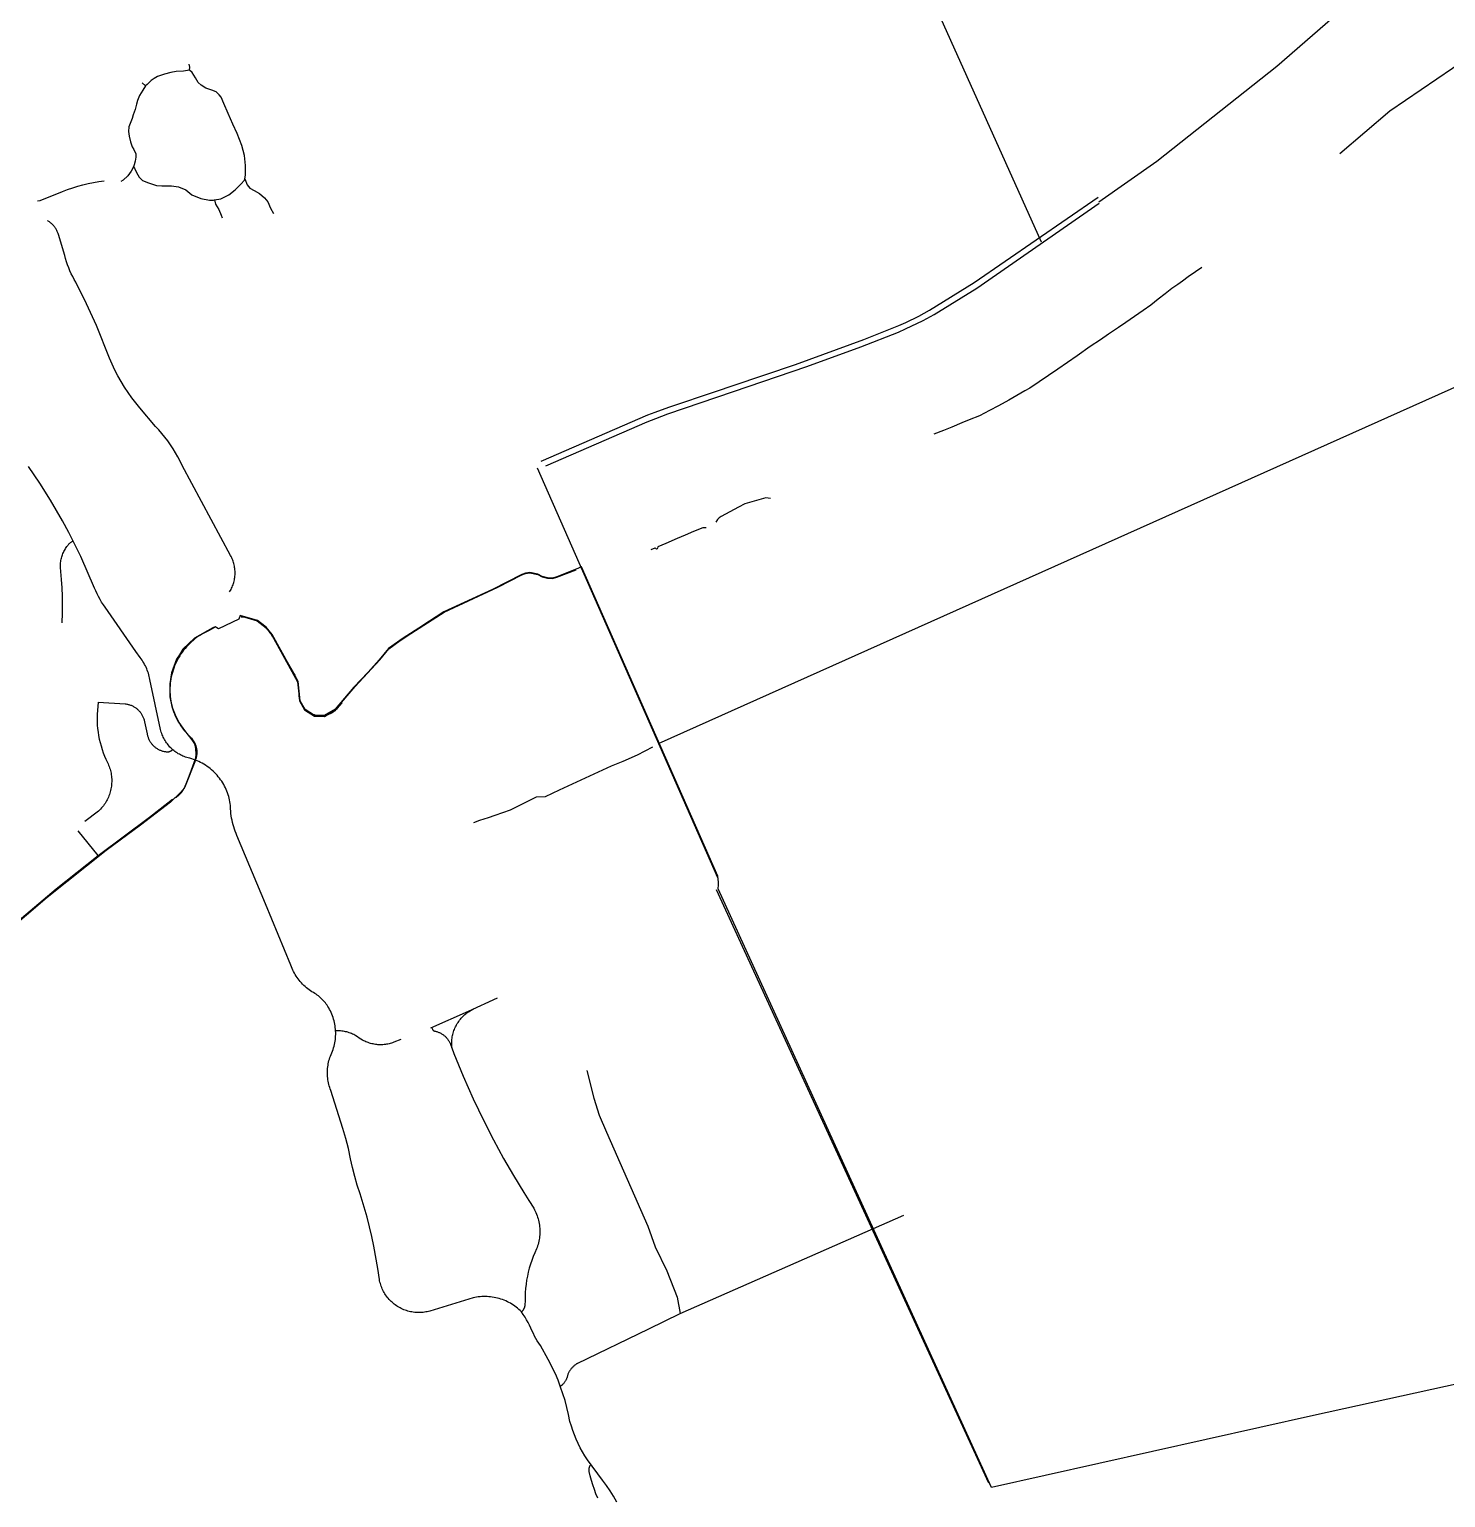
# Model space of a CAD drawing. Header units: inches. Extents: x 327545 to 344127, y 4677187 to 4689491.
# Drawn here: x 331374 to 333134, y 4679786 to 4681611 of the extents above; entities that cross this region are included whole.
import ezdxf

# ---------------------------------------------------------------- set-up
doc = ezdxf.new("R2010")
doc.units = ezdxf.units.IN
doc.header["$MEASUREMENT"] = 0
doc.layers.add('Trails', color=7, linetype='Continuous')

msp = doc.modelspace()

# ---------------------------------------------------------------- linework, layer by layer
at = {"layer": 'Trails'}
for p, q in [((332631.5882, 4681346.4193), (332159.1839, 4682397.4246)), ((331517.9486, 4681540.8766), (331513.9458, 4681544.3441)), ((331517.9486, 4681540.8766), (331513.9458, 4681544.3441)), ((332004.854, 4681065.7072), (332228.9343, 4680556.5689)), ((331506.1661, 4680837.5948), (331468.0268, 4680892.4221)), ((331434.0896, 4680614.4333), (331458.9971, 4680583.7099)), ((332227.3853, 4680541.4446), (332565.6945, 4679804.2202)), ((332182.5876, 4680014.7439), (332460.6139, 4680136.8823)), ((332143.4881, 4679995.6685), (332182.5876, 4680014.7439)), ((332054.7037, 4679952.3533), (332143.4881, 4679995.6685))]:
    msp.add_line(p, q, dxfattribs=at)
for points in [[(333002.3744, 4681456.6012), (333064.6045, 4681509.7825), (333142.5509, 4681562.4876), (333220.9736, 4681616.1452), (333296.8563, 4681665.9928), (333374.9614, 4681715.9992), (333439.414, 4681769.3393), (333494.6591, 4681817.4407), (333555.778, 4681867.7645), (333585.3056, 4681889.5133), (333666.1095, 4681940.6309), (333741.5384, 4681988.8857)], [(332702.7522, 4681396.4388), (332775.0107, 4681447.2276), (332923.9077, 4681565.2765), (333012.9036, 4681642.265), (333069.3817, 4681688.458), (333092.7145, 4681701.5525)], [(331572.9214, 4681560.3241), (331565.1825, 4681558.9904), (331556.3762, 4681558.457), (331549.7047, 4681557.1233), (331541.699, 4681555.2561), (331533.1595, 4681552.3221), (331528.8898, 4681549.9215), (331525.1538, 4681547.5449), (331520.0835, 4681542.477), (331517.9486, 4681540.8766)], [(331572.9214, 4681560.3241), (331565.1825, 4681558.9904), (331556.3762, 4681558.457), (331549.7047, 4681557.1233), (331541.699, 4681555.2561), (331533.1595, 4681552.3221), (331528.8898, 4681549.9215), (331525.1538, 4681547.5449), (331520.0835, 4681542.477), (331517.9486, 4681540.8766)], [(331572.9214, 4681560.3241), (331573.1883, 4681564.0824), (331572.3877, 4681567.5499)], [(331572.9214, 4681560.3241), (331573.1883, 4681564.0824), (331572.3877, 4681567.5499)], [(331641.5617, 4681425.1938), (331642.3046, 4681429.6488), (331642.3046, 4681441.6519), (331641.2371, 4681453.9216), (331638.0349, 4681466.7248), (331632.164, 4681481.6618), (331626.56, 4681493.1314), (331620.9559, 4681506.468), (331615.6188, 4681518.7377), (331612.1496, 4681526.7397), (331609.7479, 4681529.6738), (331605.745, 4681533.1413), (331600.4078, 4681535.2752), (331593.2026, 4681537.9425), (331587.3318, 4681541.6768), (331583.5957, 4681544.8776), (331580.3935, 4681550.7457), (331576.1238, 4681557.1473), (331572.9214, 4681560.3241)], [(331641.5617, 4681425.1938), (331642.3046, 4681429.6488), (331642.3046, 4681441.6519), (331641.2371, 4681453.9216), (331638.0349, 4681466.7248), (331632.164, 4681481.6618), (331626.56, 4681493.1314), (331620.9559, 4681506.468), (331615.6188, 4681518.7377), (331612.1496, 4681526.7397), (331609.7479, 4681529.6738), (331605.745, 4681533.1413), (331600.4078, 4681535.2752), (331593.2026, 4681537.9425), (331587.3318, 4681541.6768), (331583.5957, 4681544.8776), (331580.3935, 4681550.7457), (331576.1238, 4681557.1473), (331572.9214, 4681560.3241)], [(331517.9486, 4681540.8766), (331514.7463, 4681535.5419), (331510.7434, 4681528.8736), (331508.3417, 4681522.472), (331506.7406, 4681517.9375), (331505.1394, 4681511.2692), (331502.7377, 4681504.8676), (331501.4034, 4681500.0664), (331499.0016, 4681493.9315), (331497.4005, 4681489.6638), (331496.8668, 4681483.7957), (331497.6674, 4681478.1943), (331499.2685, 4681470.9925), (331501.4034, 4681464.8576), (331503.8051, 4681461.3901), (331506.2068, 4681456.0554), (331506.2068, 4681452.0544), (331505.1394, 4681447.2532), (331504.072, 4681442.7188), (331503.2714, 4681440.0515)], [(331517.9486, 4681540.8766), (331514.7463, 4681535.5419), (331510.7434, 4681528.8736), (331508.3417, 4681522.472), (331506.7406, 4681517.9375), (331505.1394, 4681511.2692), (331502.7377, 4681504.8676), (331501.4034, 4681500.0664), (331499.0016, 4681493.9315), (331497.4005, 4681489.6638), (331496.8668, 4681483.7957), (331497.6674, 4681478.1943), (331499.2685, 4681470.9925), (331501.4034, 4681464.8576), (331503.8051, 4681461.3901), (331506.2068, 4681456.0554), (331506.2068, 4681452.0544), (331505.1394, 4681447.2532), (331504.072, 4681442.7188), (331503.2714, 4681440.0515)], [(332155.7016, 4680722.9627), (333787.0753, 4681453.3575), (333882.5256, 4681431.6721), (334058.241, 4681511.9083)], [(331503.2714, 4681440.0515), (331500.3359, 4681434.7168), (331496.3331, 4681428.8487), (331490.4622, 4681423.514), (331487.5267, 4681421.6469)], [(331503.2714, 4681440.0515), (331500.3359, 4681434.7168), (331496.3331, 4681428.8487), (331490.4622, 4681423.514), (331487.5267, 4681421.6469)], [(331503.2714, 4681440.0515), (331504.3388, 4681438.451), (331507.0074, 4681432.8497), (331510.2097, 4681427.2482), (331514.2126, 4681422.9805), (331521.9515, 4681420.0465), (331531.8252, 4681416.8457), (331538.2298, 4681416.5789), (331550.2385, 4681416.5789), (331559.0448, 4681414.9785), (331568.3848, 4681411.2443), (331575.59, 4681405.3761), (331586.7981, 4681400.8417), (331597.4724, 4681398.4411), (331602.8096, 4681398.7078), (331603.7535, 4681398.8743)], [(331503.2714, 4681440.0515), (331504.3388, 4681438.451), (331507.0074, 4681432.8497), (331510.2097, 4681427.2482), (331514.2126, 4681422.9805), (331521.9515, 4681420.0465), (331531.8252, 4681416.8457), (331538.2298, 4681416.5789), (331550.2385, 4681416.5789), (331559.0448, 4681414.9785), (331568.3848, 4681411.2443), (331575.59, 4681405.3761), (331586.7981, 4681400.8417), (331597.4724, 4681398.4411), (331602.8096, 4681398.7078), (331603.7535, 4681398.8743)], [(331384.0356, 4681397.9108), (331387.367, 4681398.3457), (331415.1069, 4681409.3704), (331421.3239, 4681411.7918), (331427.6176, 4681414.0064), (331433.981, 4681416.0117), (331440.4072, 4681417.8055), (331446.8892, 4681419.3859), (331453.42, 4681420.7512), (331459.9922, 4681421.8998), (331466.5989, 4681422.8305)], [(331603.7535, 4681398.8743), (331611.8827, 4681400.3082), (331621.7565, 4681405.3761), (331629.4954, 4681411.2443), (331636.4337, 4681418.446), (331641.2371, 4681423.2472), (331641.5617, 4681425.1938)], [(331603.7535, 4681398.8743), (331611.8827, 4681400.3082), (331621.7565, 4681405.3761), (331629.4954, 4681411.2443), (331636.4337, 4681418.446), (331641.2371, 4681423.2472), (331641.5617, 4681425.1938)], [(331641.5617, 4681425.1938), (331644.4395, 4681417.6459), (331647.6418, 4681413.3781), (331653.2458, 4681410.4441), (331659.9172, 4681406.9765), (331666.055, 4681401.6419), (331670.3247, 4681396.5739), (331673.527, 4681388.8387), (331677.2631, 4681382.1704)], [(331641.5617, 4681425.1938), (331644.4395, 4681417.6459), (331647.6418, 4681413.3781), (331653.2458, 4681410.4441), (331659.9172, 4681406.9765), (331666.055, 4681401.6419), (331670.3247, 4681396.5739), (331673.527, 4681388.8387), (331677.2631, 4681382.1704)], [(331603.7535, 4681398.8743), (331605.2113, 4681393.6399), (331609.2142, 4681386.9715), (331612.1496, 4681380.0365), (331613.4839, 4681376.5689)], [(331603.7535, 4681398.8743), (331605.2113, 4681393.6399), (331609.2142, 4681386.9715), (331612.1496, 4681380.0365), (331613.4839, 4681376.5689)], [(332009.6325, 4681074.0116), (332142.3004, 4681131.6315), (332151.4045, 4681134.962), (332168.4532, 4681141.1538), (332227.5956, 4681161.2318), (332248.3654, 4681168.1771), (332325.8467, 4681194.4515), (332410.9766, 4681225.4409), (332454.1699, 4681242.705), (332462.9342, 4681246.5415), (332479.14, 4681254.4129), (332492.3361, 4681261.6558), (332548.1633, 4681296.0848), (332702.1172, 4681402.3919)], [(332015.6288, 4681068.4354), (332141.672, 4681123.1979), (332152.5158, 4681127.2626), (332167.3366, 4681133.0867), (332248.8615, 4681160.5373), (332339.9027, 4681191.7065), (332407.3055, 4681216.2136), (332453.9384, 4681234.4699), (332462.7027, 4681238.4386), (332484.4647, 4681248.9558), (332498.2562, 4681256.298), (332551.4045, 4681289.1726), (332703.2284, 4681394.6925)], [(331622.6743, 4680911.6856), (331624.4435, 4680914.7026), (331625.1385, 4680916.1095), (331625.784, 4680917.5397), (331626.3791, 4680918.9916), (331626.9231, 4680920.4635), (331627.4153, 4680921.9534), (331627.8552, 4680923.4597), (331628.2422, 4680924.9803), (331628.5758, 4680926.5136), (331628.8557, 4680928.0576), (331629.0814, 4680929.6105), (331629.2528, 4680931.1702), (331629.3695, 4680932.735), (331629.4315, 4680934.303), (331629.4387, 4680935.8721), (331629.3911, 4680937.4405), (331629.2886, 4680939.0063), (331629.1316, 4680940.5676), (331628.92, 4680942.1225), (331628.6543, 4680943.6689), (331628.3347, 4680945.2052), (331627.9617, 4680946.7294), (331627.5356, 4680948.2396), (331627.057, 4680949.734), (331626.5265, 4680951.2107), (331625.9447, 4680952.668), (331625.3123, 4680954.1041), (331624.6302, 4680955.5172), (331623.8991, 4680956.9057), (331563.8418, 4681068.8226), (331561.241, 4681074.1378), (331558.4684, 4681079.3654), (331555.5269, 4681084.4999), (331552.4198, 4681089.5359), (331549.1502, 4681094.4679), (331545.7216, 4681099.2908), (331542.1377, 4681103.9994), (331538.4023, 4681108.5888), (331534.5194, 4681113.054), (331530.4931, 4681117.3904), (331511.0218, 4681140.3368), (331505.9417, 4681146.5853), (331501.0782, 4681153.0038), (331496.4368, 4681159.5847), (331492.0229, 4681166.3203), (331487.8418, 4681173.2028), (331483.8983, 4681180.2242), (331480.197, 4681187.3762), (331476.7423, 4681194.6505), (331473.5381, 4681202.0386), (331457.3412, 4681242.7766), (331444.9552, 4681269.8598), (331431.632, 4681296.4946), (331429.6203, 4681299.986), (331427.7209, 4681303.5398), (331425.9355, 4681307.1523), (331424.2662, 4681310.8197), (331422.7145, 4681314.5385), (331421.282, 4681318.3049), (331419.9702, 4681322.1149), (331418.7805, 4681325.9648), (331417.7139, 4681329.8506), (331409.9429, 4681356.0433), (331409.6213, 4681357.0075), (331409.2676, 4681357.9603), (331408.8821, 4681358.9007), (331408.4653, 4681359.8277), (331408.0176, 4681360.7401), (331407.5395, 4681361.637), (331407.0315, 4681362.5173), (331406.4943, 4681363.3801), (331405.9285, 4681364.2244), (331405.3346, 4681365.0492), (331404.7134, 4681365.8536), (331404.0655, 4681366.6367), (331403.3917, 4681367.3977), (331402.6927, 4681368.1355), (331401.9694, 4681368.8495), (331401.2225, 4681369.5388), (331400.4529, 4681370.2027), (331399.6615, 4681370.8403), (331398.849, 4681371.4511), (331398.0166, 4681372.0342), (331397.165, 4681372.589), (331396.2953, 4681373.115)], [(332830.7949, 4681314.9734), (332822.9102, 4681309.473), (332814.0243, 4681303.0977), (332806.8905, 4681298.0974), (332801.1207, 4681293.9331), (332793.7367, 4681288.6829), (332785.4765, 4681282.3075), (332776.7158, 4681275.432), (332767.5657, 4681268.2615), (332758.054, 4681261.2611), (332747.0176, 4681253.8684), (332736.2544, 4681246.3679), (332727.3388, 4681240.3093), (332715.0737, 4681232.0588), (332705.0614, 4681225.0583), (332692.2699, 4681216.5167), (332675.9999, 4681205.266), (332651.8182, 4681188.3481), (332616.9909, 4681164.9268), (332610.887, 4681161.4648), (332596.0308, 4681152.7997), (332591.1902, 4681150.1149), (332578.1425, 4681142.8265), (332566.9343, 4681137.0035), (332554.4431, 4681130.6417), (332541.7516, 4681125.4369), (332532.6313, 4681121.7687), (332520.1755, 4681116.5355), (332509.7957, 4681112.3884), (332497.9331, 4681107.7477)], [(331468.0268, 4680892.4221), (331465.7753, 4680895.6352), (331463.6323, 4680898.9217), (331461.6003, 4680902.2779), (331459.6814, 4680905.7), (331457.8778, 4680909.1844), (331456.1916, 4680912.7269), (331454.6246, 4680916.3238), (331437.5553, 4680955.5691), (331430.4375, 4680970.6183), (331422.8583, 4680985.4405), (331414.825, 4681000.0214), (331400.2034, 4681025.557), (331386.8503, 4681046.777), (331372.8494, 4681067.5754)], [(332295.0042, 4681027.5879), (332289.0114, 4681028.7388), (332262.9649, 4681021.0876), (332255.1281, 4681016.7995), (332244.4384, 4681011.0032), (332233.356, 4681005.1781), (332231.0958, 4681003.5918), (332229.8742, 4681002.5546), (332228.8969, 4681001.4564), (332226.8811, 4680998.1007)], [(332215.0034, 4680991.1607), (332210.881, 4680991.4316), (332199.1108, 4680986.664), (332188.9538, 4680982.3083), (332179.0278, 4680978.0283), (332164.6318, 4680971.7261), (332154.7599, 4680967.446), (332154.5972, 4680965.9291), (332154.1633, 4680965.0622), (332153.187, 4680964.8997), (332152.2106, 4680965.4415), (332151.5055, 4680965.9291), (332151.2343, 4680966.0916), (332146.0134, 4680963.7493)], [(331414.5135, 4680873.0208), (331415.0167, 4680885.2468), (331415.1043, 4680895.676), (331414.9012, 4680906.1037), (331414.4077, 4680916.5216), (331413.6241, 4680926.9217), (331412.2682, 4680942.0343), (331412.269, 4680943.5025), (331412.3195, 4680944.9698), (331412.4195, 4680946.4345), (331412.5691, 4680947.8951), (331412.768, 4680949.3497), (331413.0159, 4680950.7968), (331413.3127, 4680952.2347), (331413.658, 4680953.6617), (331414.0513, 4680955.0762), (331414.4922, 4680956.4766), (331414.9803, 4680957.8613), (331415.5149, 4680959.2287), (331416.0955, 4680960.5772), (331416.7214, 4680961.9053), (331417.3918, 4680963.2115), (331418.106, 4680964.4942), (331418.8633, 4680965.7521), (331419.6626, 4680966.9836), (331420.5031, 4680968.1874), (331421.3839, 4680969.362), (331421.8535, 4680969.9459), (331422.3427, 4680970.5135), (331422.8509, 4680971.0641), (331423.3776, 4680971.5972), (331423.9221, 4680972.1119), (331424.4838, 4680972.6079), (331425.0621, 4680973.0844), (331425.6562, 4680973.541), (331426.2655, 4680973.9771), (331426.8894, 4680974.3922), (331427.5269, 4680974.7859), (331428.1775, 4680975.1576)], [(333352.2685, 4679971.9688), (332969.5215, 4679887.9105), (332569.6188, 4679798.2828), (332229.6497, 4680542.3014), (332230.0744, 4680547.4151), (332230.3435, 4680550.6558), (332229.3957, 4680558.359), (332059.9827, 4680942.9211), (332053.3152, 4680939.9048), (332029.2592, 4680930.1787), (332024.0734, 4680928.7235), (332017.6969, 4680929.1997), (332011.1352, 4680930.9195), (332005.8435, 4680933.7241), (331995.7629, 4680935.9202), (331990.3654, 4680934.9147), (331985.9204, 4680933.2214), (331949.3813, 4680914.727), (331888.871, 4680886.6282), (331871.2497, 4680875.1452), (331857.6766, 4680866.3875), (331838.4413, 4680854.1902), (331820.2738, 4680841.0443), (331808.6885, 4680827.1799), (331794.6527, 4680811.8568), (331777.0804, 4680793.2346), (331753.7679, 4680765.656), (331740.208, 4680757.917), (331728.2607, 4680758.086), (331716.5661, 4680765.4944), (331710.2295, 4680776.3223), (331707.8772, 4680800.0591), (331675.4392, 4680858.6909), (331668.1493, 4680867.6577), (331657.4971, 4680875.9444), (331635.9494, 4680882.4479), (331633.9386, 4680877.7912), (331608.909, 4680865.6733), (331604.8508, 4680868.2804), (331601.8527, 4680867.0135), (331579.0458, 4680853.9249), (331564.514, 4680840.6038), (331560.1676, 4680833.5569), (331556.6089, 4680827.8551), (331550.2589, 4680810.9217), (331548.3274, 4680797.1766), (331548.5259, 4680781.3015), (331550.9071, 4680769.3291), (331554.8097, 4680758.8119), (331559.5061, 4680749.2207), (331566.5176, 4680739.4973), (331575.6457, 4680727.8556), (331578.8207, 4680722.7624), (331580.4082, 4680716.9415), (331580.7389, 4680709.7316), (331580.2098, 4680704.9029), (331578.027, 4680699.2144), (331573.1983, 4680685.3899), (331569.1634, 4680674.7404), (331565.9884, 4680667.5966), (331562.2181, 4680662.5034), (331548.9889, 4680650.3987), (331511.7487, 4680621.6252), (331469.2168, 4680590.2058), (331395.861, 4680531.6667), (331344.3994, 4680487.9442)], [(331637.469, 4680881.3621), (331656.7836, 4680875.5412), (331668.1607, 4680866.81), (331675.0399, 4680857.8141), (331707.0545, 4680799.8702), (331708.1129, 4680788.4931), (331709.5811, 4680776.0778), (331715.7723, 4680764.8065), (331727.9961, 4680757.2394), (331740.3921, 4680756.7431), (331754.415, 4680765.2097), (331778.6839, 4680794.1607), (331809.262, 4680826.9898), (331820.569, 4680840.6373), (331834.76, 4680851.176), (331848.0319, 4680859.7503), (331889.1046, 4680886.4217), (331955.9875, 4680917.3437), (331985.9302, 4680932.8745), (331990.5211, 4680934.5977), (331995.6414, 4680935.463), (332005.5144, 4680933.3599), (332011.0594, 4680930.5297), (332017.7071, 4680928.8099), (332024.1232, 4680928.413), (332029.3818, 4680929.8682), (332053.3928, 4680939.0625)], [(331604.0133, 4680867.2132), (331596.3085, 4680863.2848), (331593.7516, 4680862.0813), (331591.238, 4680860.7896), (331588.7708, 4680859.4115), (331586.353, 4680857.9484), (331583.9875, 4680856.4022), (331581.6771, 4680854.7747), (331579.4246, 4680853.068), (331577.2329, 4680851.284), (331575.1044, 4680849.425), (331573.0418, 4680847.4931), (331571.0476, 4680845.4908), (331569.1241, 4680843.4203), (331567.2737, 4680841.2843), (331565.4987, 4680839.0853), (331563.8011, 4680836.8259), (331562.1831, 4680834.509), (331560.6466, 4680832.1372), (331559.1933, 4680829.7134), (331557.8252, 4680827.2406), (331556.5438, 4680824.7218), (331555.3507, 4680822.16), (331554.2473, 4680819.5583), (331553.235, 4680816.9198), (331552.315, 4680814.2477), (331551.4883, 4680811.5453), (331550.7737, 4680808.8819), (331550.152, 4680806.1953), (331549.6238, 4680803.4887), (331549.1899, 4680800.7654), (331548.8508, 4680798.0287), (331548.6068, 4680795.2819), (331548.4582, 4680792.5283), (331548.4053, 4680789.7712), (331548.4481, 4680787.0139), (331548.5865, 4680784.2598), (331548.8205, 4680781.5121), (331549.1496, 4680778.7742), (331549.5735, 4680776.0494), (331550.0917, 4680773.3409), (331550.7036, 4680770.652), (331551.4084, 4680767.986), (331552.2053, 4680765.346), (331553.0933, 4680762.7353), (331554.0714, 4680760.157), (331555.1383, 4680757.6141), (331556.2929, 4680755.1098), (331557.5336, 4680752.6471), (331558.8591, 4680750.2289), (331560.2676, 4680747.8582), (331561.7576, 4680745.5377), (331563.3271, 4680743.2704), (331564.9745, 4680741.0589), (331566.6975, 4680738.9058), (331574.9212, 4680730.3571), (331575.5307, 4680729.6541), (331576.1159, 4680728.9306), (331576.676, 4680728.1877), (331577.2104, 4680727.426), (331577.7185, 4680726.6465), (331578.1996, 4680725.8501), (331578.6533, 4680725.0377), (331579.0789, 4680724.2103), (331579.4761, 4680723.3689), (331579.8442, 4680722.5143), (331580.1829, 4680721.6477), (331580.4919, 4680720.77), (331580.7706, 4680719.8823), (331581.0189, 4680718.9856), (331581.2364, 4680718.0809), (331581.4228, 4680717.1693), (331581.578, 4680716.2519), (331581.7018, 4680715.3297), (331581.794, 4680714.4038), (331581.8545, 4680713.4753), (331581.8832, 4680712.5453), (331581.8802, 4680711.6149), (331581.8454, 4680710.685), (331581.7788, 4680709.757), (331581.6805, 4680708.8317), (331581.5507, 4680707.9104), (331581.3895, 4680706.994), (331581.1971, 4680706.0836), (331580.9737, 4680705.1804), (331580.7196, 4680704.2853), (331580.435, 4680703.3994), (331580.1204, 4680702.5238)], [(331762.444, 4680773.6083), (331756.4236, 4680766.5945), (331755.7868, 4680765.9), (331755.1263, 4680765.228), (331754.4428, 4680764.5793), (331753.7373, 4680763.9547), (331753.0105, 4680763.355), (331752.2633, 4680762.7809), (331751.4967, 4680762.2331), (331750.7115, 4680761.7122), (331749.9087, 4680761.2188), (331749.0893, 4680760.7536), (331748.2542, 4680760.3171), (331747.4045, 4680759.9099), (331746.5411, 4680759.5324), (331745.6652, 4680759.1851), (331744.7778, 4680758.8683), (331743.8799, 4680758.5826), (331742.9726, 4680758.3282), (331742.057, 4680758.1055), (331741.1343, 4680757.9146), (331740.2055, 4680757.7559), (331739.2717, 4680757.6295), (331738.3341, 4680757.5356), (331737.3939, 4680757.4743), (331736.452, 4680757.4457), (331735.5098, 4680757.4497), (331734.5682, 4680757.4865), (331733.6285, 4680757.5559), (331732.6918, 4680757.6578), (331731.7591, 4680757.7922), (331730.8317, 4680757.9589), (331729.9107, 4680758.1577), (331728.9971, 4680758.3883), (331728.092, 4680758.6505), (331727.1966, 4680758.944), (331726.3119, 4680759.2683), (331725.439, 4680759.6232), (331724.5789, 4680760.0081), (331723.7327, 4680760.4226), (331722.9015, 4680760.8663), (331722.0861, 4680761.3385), (331721.2875, 4680761.8387), (331720.5069, 4680762.3664), (331719.745, 4680762.9208), (331719.0028, 4680763.5013), (331718.2812, 4680764.1073), (331717.581, 4680764.7379), (331716.9032, 4680765.3924), (331716.2485, 4680766.0701), (331715.6177, 4680766.77), (331715.0115, 4680767.4915), (331714.4308, 4680768.2335), (331713.8762, 4680768.9952), (331713.3483, 4680769.7758), (331712.8478, 4680770.5742), (331712.3754, 4680771.3894), (331711.9315, 4680772.2206), (331711.5167, 4680773.0667), (331711.1316, 4680773.9266), (331710.7765, 4680774.7994), (331710.4519, 4680775.684), (331710.1582, 4680776.5794), (331709.8958, 4680777.4843), (331709.6649, 4680778.3979), (331709.4659, 4680779.3189), (331709.2989, 4680780.2463), (331709.1642, 4680781.1789), (331709.062, 4680782.1156), (331708.9526, 4680789.5482), (331708.8293, 4680791.1442), (331708.6514, 4680792.7351), (331708.419, 4680794.3189), (331708.1324, 4680795.8939), (331707.7919, 4680797.458), (331707.3979, 4680799.0096), (331706.9509, 4680800.5467), (331706.4515, 4680802.0676), (331705.9001, 4680803.5704), (331705.2975, 4680805.0535), (331704.6444, 4680806.5149), (331703.9415, 4680807.9532), (331703.1897, 4680809.3664), (331702.3898, 4680810.753), (331675.8612, 4680856.5403), (331675.0338, 4680857.9526), (331674.1576, 4680859.3352), (331673.2337, 4680860.6863), (331672.2632, 4680862.0044), (331671.2472, 4680863.2877), (331670.187, 4680864.5347), (331669.0839, 4680865.744), (331667.9392, 4680866.914), (331666.7544, 4680868.0433), (331665.5308, 4680869.1306), (331664.27, 4680870.1744), (331662.9736, 4680871.1736), (331661.643, 4680872.1269), (331660.28, 4680873.0332), (331658.8861, 4680873.8912), (331657.4631, 4680874.7001), (331656.0127, 4680875.4588), (331654.5367, 4680876.1663), (331653.0369, 4680876.8219), (331651.5151, 4680877.4247), (331649.9732, 4680877.974), (331648.4131, 4680878.4691), (331646.8366, 4680878.9094), (331645.2457, 4680879.2944), (331643.6423, 4680879.6236), (331642.0284, 4680879.8965), (331640.406, 4680880.113), (331638.777, 4680880.2726), (331637.1434, 4680880.3753)], [(332103.8012, 4679780.205), (332099.769, 4679787.2604), (332095.4928, 4679794.1707), (332090.9778, 4679800.9273), (332086.2294, 4679807.522), (332067.2584, 4679832.4762), (332064.1661, 4679837.4285), (332061.2399, 4679842.4808), (332058.4831, 4679847.6274), (332055.8988, 4679852.8628), (332053.4897, 4679858.181), (332051.2585, 4679863.5764), (332049.2078, 4679869.0429), (332047.3397, 4679874.5744), (332045.6563, 4679880.1649), (332043.8904, 4679888.9045), (332041.8427, 4679897.5823), (332039.5154, 4679906.1893), (332036.9109, 4679914.7166), (332034.0318, 4679923.1551), (332030.8814, 4679931.4961), (332027.4627, 4679939.7309), (332018.3356, 4679957.287), (332008.8594, 4679974.6571), (332006.9125, 4679977.5246), (332005.0619, 4679980.4551), (332003.3096, 4679983.4454), (332001.6576, 4679986.4923), (332000.1077, 4679989.5923), (331998.6615, 4679992.7421), (331997.1024, 4679996.317), (331995.4308, 4679999.8406), (331993.6484, 4680003.3095), (331991.7568, 4680006.7201), (331989.7581, 4680010.069), (331987.6542, 4680013.3529), (331985.4473, 4680016.5684), (331983.8895, 4680018.0966), (331982.2804, 4680019.5708), (331980.622, 4680020.9892), (331978.9161, 4680022.3501), (331977.1648, 4680023.652), (331975.37, 4680024.8934), (331973.5339, 4680026.0728), (331971.6587, 4680027.1888), (331969.7464, 4680028.2402), (331967.7993, 4680029.2257), (331965.8198, 4680030.1442), (331963.81, 4680030.9946), (331961.7724, 4680031.7758), (331959.7094, 4680032.4871), (331957.6232, 4680033.1275), (331955.5164, 4680033.6964), (331953.3914, 4680034.193), (331951.2507, 4680034.6168), (331949.0968, 4680034.9672), (331946.9322, 4680035.244), (331944.7594, 4680035.4467), (331942.5809, 4680035.5751), (331940.3993, 4680035.6291), (331938.2172, 4680035.6086), (331936.037, 4680035.5136), (331933.8613, 4680035.3443), (331931.6927, 4680035.1008), (331929.5337, 4680034.7834), (331927.3867, 4680034.3925), (331925.2544, 4680033.9286), (331871.5399, 4680017.6154), (331869.8629, 4680017.1654), (331868.1712, 4680016.7741), (331866.4669, 4680016.4421), (331864.752, 4680016.1697), (331863.0287, 4680015.9573), (331861.299, 4680015.8051), (331859.5651, 4680015.7134), (331857.829, 4680015.6822), (331856.0929, 4680015.7115), (331854.3588, 4680015.8014), (331852.629, 4680015.9517), (331850.9054, 4680016.1623), (331849.1903, 4680016.4328), (331847.4856, 4680016.763), (331845.7935, 4680017.1525), (331844.1159, 4680017.6007), (331842.4551, 4680018.1072), (331840.8129, 4680018.6713), (331839.1914, 4680019.2923), (331837.5925, 4680019.9695), (331836.0183, 4680020.7021), (331834.4705, 4680021.4891), (331832.9511, 4680022.3296), (331831.462, 4680023.2226), (331830.0049, 4680024.167), (331828.5817, 4680025.1617), (331827.194, 4680026.2053), (331825.8435, 4680027.2968), (331824.5319, 4680028.4347), (331823.2609, 4680029.6176), (331822.0318, 4680030.8441), (331820.8463, 4680032.1128), (331819.7058, 4680033.422), (331818.6116, 4680034.7703), (331817.5651, 4680036.1558), (331816.5675, 4680037.5771), (331815.6202, 4680039.0322), (331814.7241, 4680040.5195), (331813.8805, 4680042.0372), (331813.0904, 4680043.5834), (331812.3546, 4680045.1561), (331811.6741, 4680046.7536), (331811.0498, 4680048.3739), (331810.4824, 4680050.0149), (331809.9725, 4680051.6747), (331809.5209, 4680053.3513), (331809.128, 4680055.0426), (331808.7943, 4680056.7466), (331806.816, 4680070.4324), (331802.0764, 4680098.3858), (331799.5303, 4680110.3743), (331796.6906, 4680122.2967), (331793.5589, 4680134.1457), (331784.6903, 4680163.236), (331781.2995, 4680174.0253), (331778.2323, 4680184.9111), (331775.4916, 4680195.8835), (331773.0798, 4680206.933), (331770.2858, 4680219.6379), (331767.0741, 4680232.2437), (331763.4483, 4680244.7368), (331748.5024, 4680291.7877), (331747.7911, 4680293.6485), (331747.1427, 4680295.532), (331746.5577, 4680297.4362), (331746.0369, 4680299.359), (331745.5808, 4680301.2981), (331745.19, 4680303.2514), (331744.8649, 4680305.2167), (331744.6059, 4680307.1919), (331744.4132, 4680309.1746), (331744.2871, 4680311.1626), (331744.2277, 4680313.1537), (331744.235, 4680315.1458), (331744.3092, 4680317.1364), (331744.45, 4680319.1235), (331744.6574, 4680321.1047), (331744.931, 4680323.0778), (331745.2706, 4680325.0407), (331745.6759, 4680326.9911), (331746.1463, 4680328.9268), (331746.6813, 4680330.8456), (331747.2803, 4680332.7455), (331747.9427, 4680334.6241), (331748.8628, 4680336.5666), (331749.7161, 4680338.5394), (331750.5016, 4680340.5401), (331751.2184, 4680342.5664), (331751.8657, 4680344.616), (331752.4427, 4680346.6865), (331752.9487, 4680348.7755), (331753.3832, 4680350.8805), (331753.7456, 4680352.9991), (331754.0355, 4680355.1288), (331754.2526, 4680357.2672), (331754.3966, 4680359.4118), (331754.4674, 4680361.56), (331754.4649, 4680363.7094), (331754.3891, 4680365.8574), (331754.24, 4680368.0016), (331754.0179, 4680370.1395), (331753.723, 4680372.2686), (331753.3556, 4680374.3863), (331752.9162, 4680376.4903), (331752.4053, 4680378.5781), (331751.8235, 4680380.6472), (331751.1714, 4680382.6953), (331750.4499, 4680384.72), (331749.6597, 4680386.7188), (331748.8018, 4680388.6896), (331747.8771, 4680390.6299), (331746.8868, 4680392.5375), (331745.832, 4680394.4103), (331744.714, 4680396.246), (331743.7473, 4680397.7187), (331742.7318, 4680399.1582), (331741.6688, 4680400.563), (331740.5593, 4680401.9313), (331739.4046, 4680403.2618), (331738.2061, 4680404.5528), (331736.965, 4680405.8031), (331735.6827, 4680407.011), (331734.3607, 4680408.1754), (331733.0005, 4680409.2949), (331731.6036, 4680410.3682), (331730.1715, 4680411.3941), (331728.7059, 4680412.3715), (331726.8376, 4680413.4249), (331725.0058, 4680414.5405), (331723.2124, 4680415.7169), (331721.4596, 4680416.9529), (331719.7492, 4680418.247), (331718.0833, 4680419.5978), (331716.4636, 4680421.0039), (331714.8921, 4680422.4635), (331713.3705, 4680423.975), (331711.9004, 4680425.5368), (331710.4837, 4680427.147), (331709.1218, 4680428.804), (331707.8163, 4680430.5057), (331706.5687, 4680432.2503), (331705.3804, 4680434.0358), (331704.2527, 4680435.8602), (331703.1869, 4680437.7214), (331702.1841, 4680439.6174), (331701.2457, 4680441.5459), (331700.3724, 4680443.5049), (331699.5655, 4680445.4921), (331698.8257, 4680447.5053), (331667.1486, 4680523.8918), (331631.8156, 4680608.8183), (331630.6728, 4680611.4158), (331629.6156, 4680614.0492), (331628.6451, 4680616.7159), (331627.7622, 4680619.4128), (331626.968, 4680622.1372), (331626.2633, 4680624.886), (331625.6489, 4680627.6565), (331625.1254, 4680630.4455), (331624.6933, 4680633.2502), (331624.3532, 4680636.0675), (331624.1053, 4680638.8944), (331623.9501, 4680641.7279), (331623.8247, 4680643.9898), (331623.6227, 4680646.2462), (331623.3443, 4680648.4944), (331622.9897, 4680650.7319), (331622.5595, 4680652.956), (331622.054, 4680655.1643), (331621.474, 4680657.3542), (331620.8199, 4680659.5231), (331620.0927, 4680661.6686), (331619.2931, 4680663.7882), (331618.422, 4680665.8794), (331617.4806, 4680667.9399), (331616.4697, 4680669.9672), (331615.3346, 4680672.0588), (331614.1283, 4680674.1101), (331612.8522, 4680676.1187), (331611.5077, 4680678.0822), (331610.0965, 4680679.9984), (331608.6203, 4680681.8648), (331607.0807, 4680683.6794), (331605.4797, 4680685.44), (331603.819, 4680687.1445), (331602.1007, 4680688.7909), (331600.3269, 4680690.3772), (331598.4995, 4680691.9016), (331596.6208, 4680693.3623), (331594.693, 4680694.7574), (331592.7183, 4680696.0855), (331590.6991, 4680697.3449), (331588.6378, 4680698.5341), (331586.5369, 4680699.6517), (331584.3988, 4680700.6964), (331582.226, 4680701.6669), (331580.0211, 4680702.5622), (331577.7867, 4680703.3811), (331575.5255, 4680704.1227), (331573.2401, 4680704.7861), (331570.9333, 4680705.3705), (331569.3407, 4680705.8239), (331567.7649, 4680706.3326), (331566.2077, 4680706.8958), (331564.6711, 4680707.513), (331563.157, 4680708.1834), (331561.6672, 4680708.9061), (331560.2035, 4680709.6804), (331558.7676, 4680710.5052), (331557.3614, 4680711.3795), (331555.9865, 4680712.3023), (331554.6446, 4680713.2725), (331553.3373, 4680714.2888), (331552.0663, 4680715.3501), (331550.833, 4680716.4551), (331549.6389, 4680717.6024), (331548.4856, 4680718.7906), (331547.3744, 4680720.0183), (331546.3067, 4680721.2839), (331545.2838, 4680722.586), (331544.3068, 4680723.923), (331543.3771, 4680725.2932), (331542.4956, 4680726.695), (331541.6636, 4680728.1267), (331540.882, 4680729.5865), (331540.1517, 4680731.0726), (331539.4737, 4680732.5833), (331538.8487, 4680734.1168), (331538.2776, 4680735.671), (331537.761, 4680737.2443), (331537.2995, 4680738.8345), (331536.8938, 4680740.4399), (331523.5179, 4680802.6452), (331523.1501, 4680804.6164), (331522.7176, 4680806.5743), (331522.2209, 4680808.517), (331521.6605, 4680810.4423), (331521.037, 4680812.348), (331520.3511, 4680814.2322), (331519.6035, 4680816.0928), (331518.7951, 4680817.9278), (331517.9267, 4680819.7352), (331516.9993, 4680821.513), (331516.0138, 4680823.2593), (331514.9714, 4680824.9722), (331513.8731, 4680826.6498), (331512.7203, 4680828.2904), (331511.514, 4680829.8922), (331506.1661, 4680837.5948)], [(331459.0787, 4680774.5721), (331457.9316, 4680759.2571), (331457.8649, 4680754.8478), (331457.9528, 4680750.4389), (331458.195, 4680746.0358), (331458.5914, 4680741.6439), (331459.1414, 4680737.2685), (331459.8444, 4680732.9151), (331460.6995, 4680728.589), (331461.7056, 4680724.2955), (331462.8615, 4680720.0399), (331464.1658, 4680715.8274), (331465.617, 4680711.6633), (331467.2131, 4680707.5525), (331468.9523, 4680703.5001), (331470.8324, 4680699.5112), (331471.5904, 4680697.9041), (331472.2924, 4680696.2719), (331472.9378, 4680694.6164), (331473.5257, 4680692.9396), (331474.0553, 4680691.2435), (331474.5261, 4680689.5302), (331474.9376, 4680687.8016), (331475.2891, 4680686.0599), (331475.5804, 4680684.3071), (331475.811, 4680682.5453), (331475.9806, 4680680.7765), (331476.0892, 4680679.003), (331476.1365, 4680677.2268), (331476.1225, 4680675.45), (331476.0472, 4680673.6747), (331475.9107, 4680671.9031), (331475.7131, 4680670.1373), (331475.4548, 4680668.3793), (331475.1359, 4680666.6313), (331474.757, 4680664.8954), (331474.3183, 4680663.1735), (331473.8206, 4680661.4678), (331473.2642, 4680659.7803), (331472.65, 4680658.113), (331471.9786, 4680656.4679), (331471.2509, 4680654.8469), (331470.4677, 4680653.252), (331469.6299, 4680651.685), (331468.7386, 4680650.1479), (331467.7947, 4680648.6425), (331466.7995, 4680647.1705), (331465.7541, 4680645.7338), (331464.6597, 4680644.3339), (331463.5177, 4680642.9727), (331462.3294, 4680641.6516), (331461.0962, 4680640.3724), (331459.8197, 4680639.1364), (331442.8287, 4680626.2439)], [(331459.0787, 4680774.5721), (331492.8314, 4680772.5027), (331493.7804, 4680772.3782), (331494.7244, 4680772.2209), (331495.6624, 4680772.031), (331496.5933, 4680771.8088), (331497.516, 4680771.5546), (331498.4293, 4680771.2686), (331499.3322, 4680770.9511), (331500.2236, 4680770.6027), (331501.1024, 4680770.2236), (331501.9675, 4680769.8144), (331502.818, 4680769.3755), (331503.6528, 4680768.9074), (331504.4709, 4680768.4107), (331505.2713, 4680767.8861), (331506.0531, 4680767.3341), (331506.8154, 4680766.7553), (331507.5572, 4680766.1506), (331508.2776, 4680765.5206), (331508.9758, 4680764.866), (331509.651, 4680764.1877), (331510.3023, 4680763.4864), (331510.9289, 4680762.763), (331511.5302, 4680762.0184), (331512.1053, 4680761.2535), (331512.6537, 4680760.4691), (331513.1745, 4680759.6662), (331513.6674, 4680758.8458), (331514.1315, 4680758.0088), (331514.5664, 4680757.1563), (331514.9716, 4680756.2892), (331515.3466, 4680755.4086), (331515.6908, 4680754.5157), (331516.004, 4680753.6113), (331516.2857, 4680752.6966), (331516.5357, 4680751.7728), (331516.7535, 4680750.8408), (331516.939, 4680749.9019), (331520.1478, 4680735.3616), (331520.3085, 4680734.4515), (331520.5005, 4680733.5476), (331520.7234, 4680732.6508), (331520.9772, 4680731.7622), (331521.2614, 4680730.8829), (331521.5757, 4680730.0139), (331521.9197, 4680729.1562), (331522.2931, 4680728.3109), (331522.6954, 4680727.479), (331523.1261, 4680726.6614), (331523.5847, 4680725.8591), (331524.0707, 4680725.0731), (331524.5834, 4680724.3043), (331525.1223, 4680723.5536), (331525.6868, 4680722.822), (331526.2761, 4680722.1102), (331526.8896, 4680721.4191), (331527.5265, 4680720.7495), (331528.1861, 4680720.1023), (331528.8677, 4680719.4782), (331529.5703, 4680718.878), (331530.2931, 4680718.3023), (331531.0354, 4680717.7518), (331531.7962, 4680717.2272), (331532.5746, 4680716.7292), (331533.3697, 4680716.2582), (331534.1805, 4680715.8149), (331535.0061, 4680715.3999), (331535.8456, 4680715.0134), (331536.6978, 4680714.6562), (331537.5618, 4680714.3285), (331538.4367, 4680714.0307), (331539.3212, 4680713.7633), (331540.2145, 4680713.5265), (331541.1153, 4680713.3205), (331542.0228, 4680713.1458), (331542.9357, 4680713.0024), (331543.853, 4680712.8905), (331544.7736, 4680712.8103), (331545.087, 4680712.7939), (331545.4008, 4680712.7883), (331545.7146, 4680712.7936), (331546.0281, 4680712.8097), (331546.3408, 4680712.8367), (331546.6523, 4680712.8745), (331546.9624, 4680712.923), (331547.2706, 4680712.9822), (331547.5766, 4680713.0521), (331547.88, 4680713.1325), (331548.1804, 4680713.2234), (331548.4775, 4680713.3246), (331548.7709, 4680713.436), (331549.0603, 4680713.5575), (331549.3453, 4680713.6889), (331549.6256, 4680713.8301), (331549.9008, 4680713.981), (331550.1707, 4680714.1412), (331550.4348, 4680714.3107), (331550.693, 4680714.4893), (331550.9448, 4680714.6767), (331551.1899, 4680714.8726), (331551.4281, 4680715.077), (331551.6592, 4680715.2894), (331551.8827, 4680715.5098)], [(331580.1204, 4680702.5238), (331567.3669, 4680670.0193), (331566.861, 4680668.9342), (331566.3188, 4680667.8668), (331565.7408, 4680666.8183), (331565.1279, 4680665.7898), (331564.4806, 4680664.7827), (331563.7996, 4680663.7979), (331563.0859, 4680662.8366), (331562.3401, 4680661.9), (331561.5632, 4680660.9891), (331560.756, 4680660.1049), (331559.9194, 4680659.2484), (331559.0545, 4680658.4206), (331558.162, 4680657.6225), (331557.2432, 4680656.8549), (331556.299, 4680656.1187), (331555.3305, 4680655.4148)], [(332148.0497, 4680718.7718), (332128.9996, 4680708.7176), (332111.5371, 4680700.7801), (332096.7204, 4680694.9593), (332032.1619, 4680665.3259), (332014.6994, 4680656.8592), (332003.5869, 4680656.33), (331982.9493, 4680646.2758), (331971.3077, 4680640.455), (331952.2576, 4680633.5758), (331943.7909, 4680630.93), (331933.2076, 4680627.2258), (331925.7992, 4680624.5799)], [(331253.4309, 4680412.759), (331407.202, 4680542.6446), (331459.4803, 4680584.0601), (331523.2173, 4680631.4791), (331551.8274, 4680654.0018)], [(331955.2426, 4680406.4207), (331919.0515, 4680390.1643), (331872.1989, 4680369.0853)], [(331899.0944, 4680343.8161), (331898.904, 4680345.4294), (331898.7688, 4680347.0482), (331898.6889, 4680348.6707), (331898.6643, 4680350.2949), (331898.6952, 4680351.9191), (331898.7814, 4680353.5413), (331898.9229, 4680355.1595), (331899.1195, 4680356.772), (331899.371, 4680358.3769), (331899.6771, 4680359.9723), (331900.0374, 4680361.5563), (331900.4516, 4680363.127), (331900.919, 4680364.6828), (331901.4393, 4680366.2217), (331902.0117, 4680367.7419), (331902.6357, 4680369.2418), (331903.3104, 4680370.7195), (331904.0351, 4680372.1733), (331904.809, 4680373.6015), (331905.6312, 4680375.0026), (331906.5007, 4680376.3748), (331907.4164, 4680377.7165), (331908.3774, 4680379.0262), (331909.3825, 4680380.3024), (331910.4305, 4680381.5435), (331911.5203, 4680382.7482), (331912.6505, 4680383.915), (331913.8198, 4680385.0426), (331915.027, 4680386.1297), (331916.2704, 4680387.175), (331917.5489, 4680388.1772), (331918.8607, 4680389.1353), (331920.2045, 4680390.048), (331921.5786, 4680390.9144), (331922.9815, 4680391.7335), (331924.4115, 4680392.5042), (331925.8669, 4680393.2257)], [(331835.4155, 4680355.1007), (331826.7162, 4680351.7222), (331825.2659, 4680351.1869), (331823.7983, 4680350.7011), (331822.3152, 4680350.2651), (331820.818, 4680349.8797), (331819.3088, 4680349.5452), (331817.789, 4680349.2619), (331816.2605, 4680349.0303), (331814.7251, 4680348.8506), (331813.1844, 4680348.7229), (331811.6404, 4680348.6475), (331810.0946, 4680348.6244), (331808.549, 4680348.6536), (331807.0052, 4680348.7352), (331805.4651, 4680348.869), (331803.9303, 4680349.0549), (331802.4028, 4680349.2926), (331800.8842, 4680349.5819), (331799.3762, 4680349.9224), (331797.8807, 4680350.3138), (331796.3992, 4680350.7557), (331794.9336, 4680351.2474), (331793.4855, 4680351.7885), (331792.0565, 4680352.3782), (331790.6483, 4680353.0161), (331789.2625, 4680353.7012), (331787.9006, 4680354.4329), (331785.7885, 4680355.6583), (331783.716, 4680356.9497), (331781.6853, 4680358.3058), (331779.6983, 4680359.7252), (331778.3443, 4680360.4908), (331776.9649, 4680361.21), (331775.5619, 4680361.8819), (331774.1369, 4680362.5056), (331772.6914, 4680363.0805), (331771.2273, 4680363.6058), (331769.7461, 4680364.0811), (331768.2496, 4680364.5057), (331766.7395, 4680364.8791), (331765.2176, 4680365.2009), (331763.6856, 4680365.4708), (331762.1454, 4680365.6884), (331760.5986, 4680365.8535), (331759.0471, 4680365.9658), (331757.4927, 4680366.0253), (331755.9371, 4680366.0319), (331754.3822, 4680365.9856)], [(331873.8923, 4680369.8472), (331874.6671, 4680368.069), (331874.7208, 4680367.9442), (331874.7786, 4680367.8213), (331874.8407, 4680367.7005), (331874.9069, 4680367.5819), (331874.9771, 4680367.4656), (331875.0512, 4680367.3518), (331875.1293, 4680367.2406), (331875.211, 4680367.1321), (331875.2965, 4680367.0266), (331875.3855, 4680366.924), (331875.478, 4680366.8245), (331875.5739, 4680366.7283), (331875.673, 4680366.6354), (331875.7752, 4680366.5459), (331875.8804, 4680366.4601), (331875.9886, 4680366.3778), (331876.0994, 4680366.2994), (331876.2129, 4680366.2248), (331876.3289, 4680366.1541), (331876.4473, 4680366.0875), (331876.5679, 4680366.0249), (331876.6905, 4680365.9665), (331876.8151, 4680365.9124), (331876.9415, 4680365.8626), (331877.0695, 4680365.8171), (331877.1989, 4680365.7761), (331877.3297, 4680365.7395), (331877.4617, 4680365.7074), (331877.5947, 4680365.6799), (331877.7286, 4680365.657), (331878.6059, 4680365.4627), (331879.476, 4680365.2385), (331880.3379, 4680364.9847), (331881.1906, 4680364.7014), (331882.0332, 4680364.3892), (331882.8645, 4680364.0483), (331883.6837, 4680363.6791), (331884.4897, 4680363.2821), (331885.2817, 4680362.8577), (331886.0587, 4680362.4064), (331886.8197, 4680361.9288), (331887.564, 4680361.4254), (331888.2906, 4680360.8968), (331888.9987, 4680360.3437), (331889.6874, 4680359.7666), (331890.3559, 4680359.1663), (331891.0035, 4680358.5434), (331891.6294, 4680357.8987), (331892.2328, 4680357.233), (331892.8131, 4680356.547), (331893.3696, 4680355.8415), (331893.9015, 4680355.1174), (331894.4084, 4680354.3755), (331894.8896, 4680353.6166), (331895.3444, 4680352.8418), (331895.7725, 4680352.0518), (331896.1733, 4680351.2476), (331896.5463, 4680350.4302), (331901.3741, 4680337.8985), (331912.7882, 4680309.5346), (331925.132, 4680281.5627), (331938.3919, 4680254.0132), (331950.455, 4680230.5742), (331962.9946, 4680207.3867), (331975.3416, 4680185.9696), (331988.4094, 4680164.9846), (331994.5841, 4680155.207), (332000.5622, 4680145.3079), (332001.5208, 4680143.5384), (332002.4182, 4680141.7371), (332003.2534, 4680139.9061), (332004.0252, 4680138.0475), (332004.7329, 4680136.1635), (332005.3755, 4680134.2564), (332005.9524, 4680132.3284), (332006.4628, 4680130.3817), (332006.9061, 4680128.4187), (332007.2819, 4680126.4416), (332007.5897, 4680124.4528), (332007.829, 4680122.4546), (332007.9998, 4680120.4494), (332008.1016, 4680118.4395), (332008.1345, 4680116.4273), (332008.0983, 4680114.4151), (332007.9932, 4680112.4054), (332007.8192, 4680110.4004), (332007.5766, 4680108.4026), (332007.2656, 4680106.4143), (332006.8866, 4680104.4378), (332006.4401, 4680102.4755), (332005.9265, 4680100.5297), (332005.3465, 4680098.6026), (332004.7008, 4680096.6965), (332003.9901, 4680094.8137), (332001.8894, 4680090.1517), (331999.9495, 4680085.4206), (331998.1725, 4680080.6259), (331996.5605, 4680075.7733), (331995.1154, 4680070.8683), (331993.8388, 4680065.9168), (331992.7324, 4680060.9245), (331991.7974, 4680055.8974), (331991.0348, 4680050.8412), (331990.4456, 4680045.7618), (331990.0304, 4680040.6653), (331989.7898, 4680035.5576), (331989.7516, 4680030.4039), (331989.5966, 4680025.2524), (331989.5643, 4680024.8246), (331989.5176, 4680024.3981), (331989.4565, 4680023.9734), (331989.3812, 4680023.551), (331989.2917, 4680023.1313), (331989.1882, 4680022.7149), (331989.0707, 4680022.3023), (331988.9393, 4680021.8938), (331988.7943, 4680021.49), (331988.6358, 4680021.0913), (331988.464, 4680020.6981), (331988.279, 4680020.311), (331988.0811, 4680019.9303), (331987.8705, 4680019.5564), (331987.6474, 4680019.1899), (331987.4121, 4680018.8311), (331987.1649, 4680018.4804), (331986.906, 4680018.1382), (331986.6357, 4680017.805), (331986.3544, 4680017.481), (331986.0623, 4680017.1667), (331985.7598, 4680016.8624), (331985.4473, 4680016.5684)], [(332066.7099, 4680316.6315), (332075.1009, 4680282.4279), (332081.95, 4680261.0689), (332090.9987, 4680240.0345), (332142.2751, 4680123.1943), (332151.562, 4680097.4767), (332165.8495, 4680067.6316), (332178.867, 4680035.0085), (332182.5876, 4680014.7439)], [(332054.7037, 4679952.3533), (332053.9329, 4679951.894), (332053.178, 4679951.4092), (332052.4398, 4679950.8994), (332051.7191, 4679950.3651), (332051.0167, 4679949.8069), (332050.3334, 4679949.2255), (332049.67, 4679948.6215), (332049.0272, 4679947.9956), (332048.4057, 4679947.3485), (332047.8063, 4679946.681), (332047.2296, 4679945.9937), (332046.6763, 4679945.2875), (332046.147, 4679944.5631), (332045.6422, 4679943.8214), (332045.1626, 4679943.0632), (332044.7087, 4679942.2893), (332044.2809, 4679941.5006), (332043.8799, 4679940.6981), (332043.506, 4679939.8826), (332043.1596, 4679939.055), (332042.8412, 4679938.2162), (332042.551, 4679937.3672), (332042.3784, 4679936.6201), (332042.1803, 4679935.8793), (332041.957, 4679935.1457), (332041.7087, 4679934.4202), (332041.4358, 4679933.7036), (332041.1385, 4679932.9968), (332040.8172, 4679932.3005), (332040.4723, 4679931.6156), (332040.1042, 4679930.9429), (332039.7133, 4679930.2832), (332039.3001, 4679929.6373), (332038.865, 4679929.0059), (332038.4085, 4679928.3897), (332037.9313, 4679927.7895), (332037.4338, 4679927.206), (332036.9166, 4679926.6398), (332036.3804, 4679926.0916), (332035.8257, 4679925.5621), (332035.6328, 4679925.3902), (332035.4342, 4679925.2249), (332035.23, 4679925.0664), (332035.0206, 4679924.9151), (332034.8061, 4679924.7709), (332034.5869, 4679924.6341), (332034.3631, 4679924.5049), (332034.135, 4679924.3834), (332033.9029, 4679924.2697), (332033.6671, 4679924.164)], [(332080.1285, 4679785.1574), (332077.9537, 4679790.5201), (332075.9431, 4679795.9465), (332074.0986, 4679801.4316), (332072.4219, 4679806.9704), (332070.9145, 4679812.5575), (332069.5779, 4679818.188), (332069.5108, 4679818.5173), (332069.4549, 4679818.8486), (332069.4102, 4679819.1817), (332069.3769, 4679819.5161), (332069.3548, 4679819.8514), (332069.3441, 4679820.1873), (332069.3447, 4679820.5234), (332069.3567, 4679820.8592), (332069.38, 4679821.1944), (332069.4147, 4679821.5287), (332069.4606, 4679821.8616), (332069.5177, 4679822.1928), (332069.5861, 4679822.5218), (332069.6655, 4679822.8483), (332069.7558, 4679823.172), (332069.8571, 4679823.4924), (332069.9692, 4679823.8093), (332070.0919, 4679824.1221), (332070.2251, 4679824.4306), (332070.3686, 4679824.7345), (332070.5224, 4679825.0333), (332070.6861, 4679825.3268), (332070.8597, 4679825.6145), (332071.0429, 4679825.8962), (332071.2355, 4679826.1716), (332071.4373, 4679826.4403), (332071.6481, 4679826.702)]]:
    msp.add_lwpolyline(points, dxfattribs=at)

doc.saveas('drawing.dxf')
